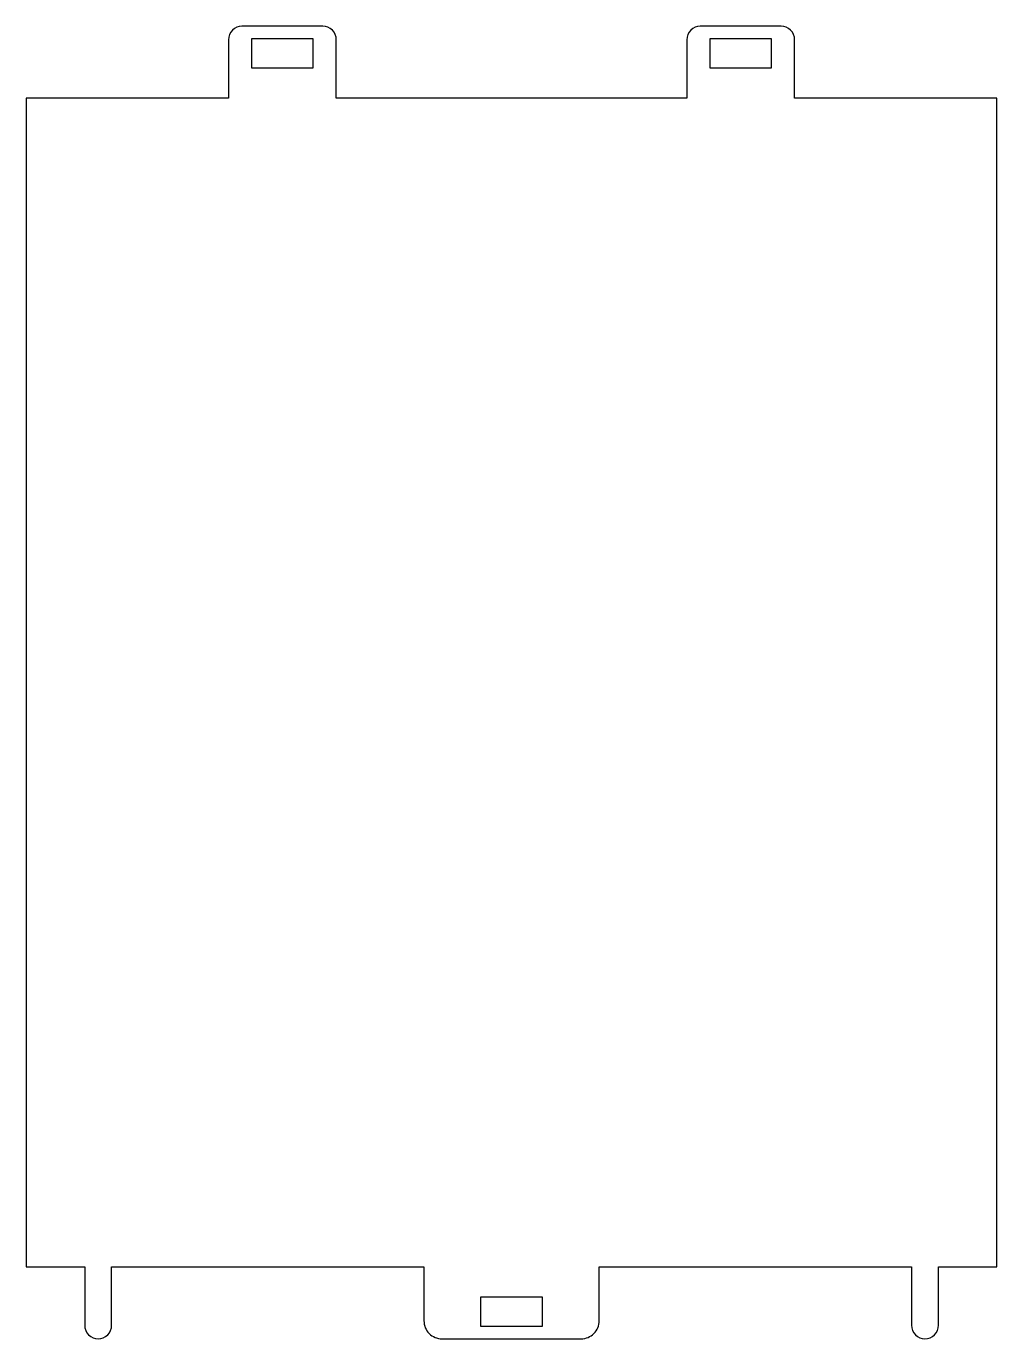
# Model space of a CAD drawing. Extents: x 1494 to 1602, y 369 to 515.
import ezdxf

# ---------------------------------------------------------------- set-up
doc = ezdxf.new("R2010")
doc.units = 0
doc.layers.get('0').update_dxf_attribs({"linetype": 'CONTINUOUS'})

msp = doc.modelspace()

# ---------------------------------------------------------------- linework, layer by layer
msp.add_lwpolyline([(1601.74, 506.64), (1579.24, 506.64), (1579.24, 513.14, 0.414214), (1577.74, 514.64), (1568.74, 514.64, 0.414214), (1567.24, 513.14), (1567.24, 506.64), (1541.74, 506.64), (1528.24, 506.64), (1528.24, 513.14, 0.414214), (1526.74, 514.64), (1517.74, 514.64, 0.414214), (1516.24, 513.14), (1516.24, 506.64), (1493.74, 506.64), (1493.74, 437.64), (1493.74, 376.64), (1500.24, 376.64), (1500.24, 370.14, 0.414214), (1501.74, 368.64, 0.414214), (1503.24, 370.14), (1503.24, 376.64), (1537.99, 376.64), (1537.99, 370.64, 0.414214), (1539.99, 368.64), (1555.49, 368.64, 0.414214), (1557.49, 370.64), (1557.49, 376.64), (1592.24, 376.64), (1592.24, 370.14, 0.414214), (1593.74, 368.64, 0.414214), (1595.24, 370.14), (1595.24, 376.64), (1601.74, 376.64), (1601.74, 437.64)], format="xyb", close=True)
for points in [[(1525.64, 509.99), (1518.84, 509.99), (1518.84, 513.29), (1525.64, 513.29)], [(1569.84, 509.99), (1569.84, 513.29), (1576.64, 513.29), (1576.64, 509.99)], [(1551.14, 373.29), (1551.14, 369.99), (1544.34, 369.99), (1544.34, 373.29)]]:
    msp.add_lwpolyline(points, close=True)

doc.saveas('drawing.dxf')
